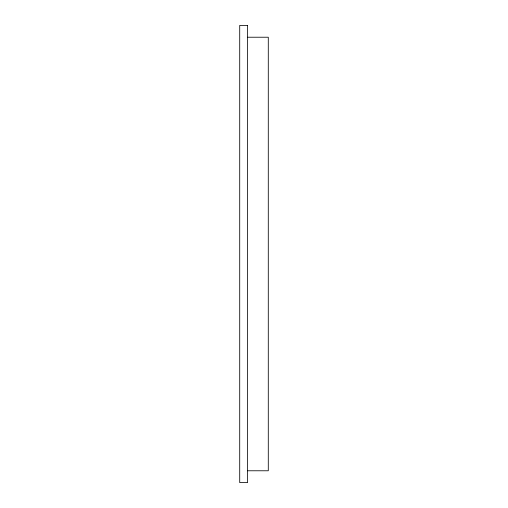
<?xml version="1.0" encoding="UTF-8"?>
<svg xmlns="http://www.w3.org/2000/svg" width="508" height="508" viewBox="0 0 508 508"><rect width="100%" height="100%" fill="white"/><g stroke="black" fill="none" stroke-linecap="round" stroke-linejoin="round"><path stroke-width="0.76" d="M247.593 37.224L268.288 37.224L268.288 470.776L247.593 470.776M247.593 25.4L239.713 25.4L239.713 482.6L247.593 482.6L247.593 25.4"/></g></svg>
